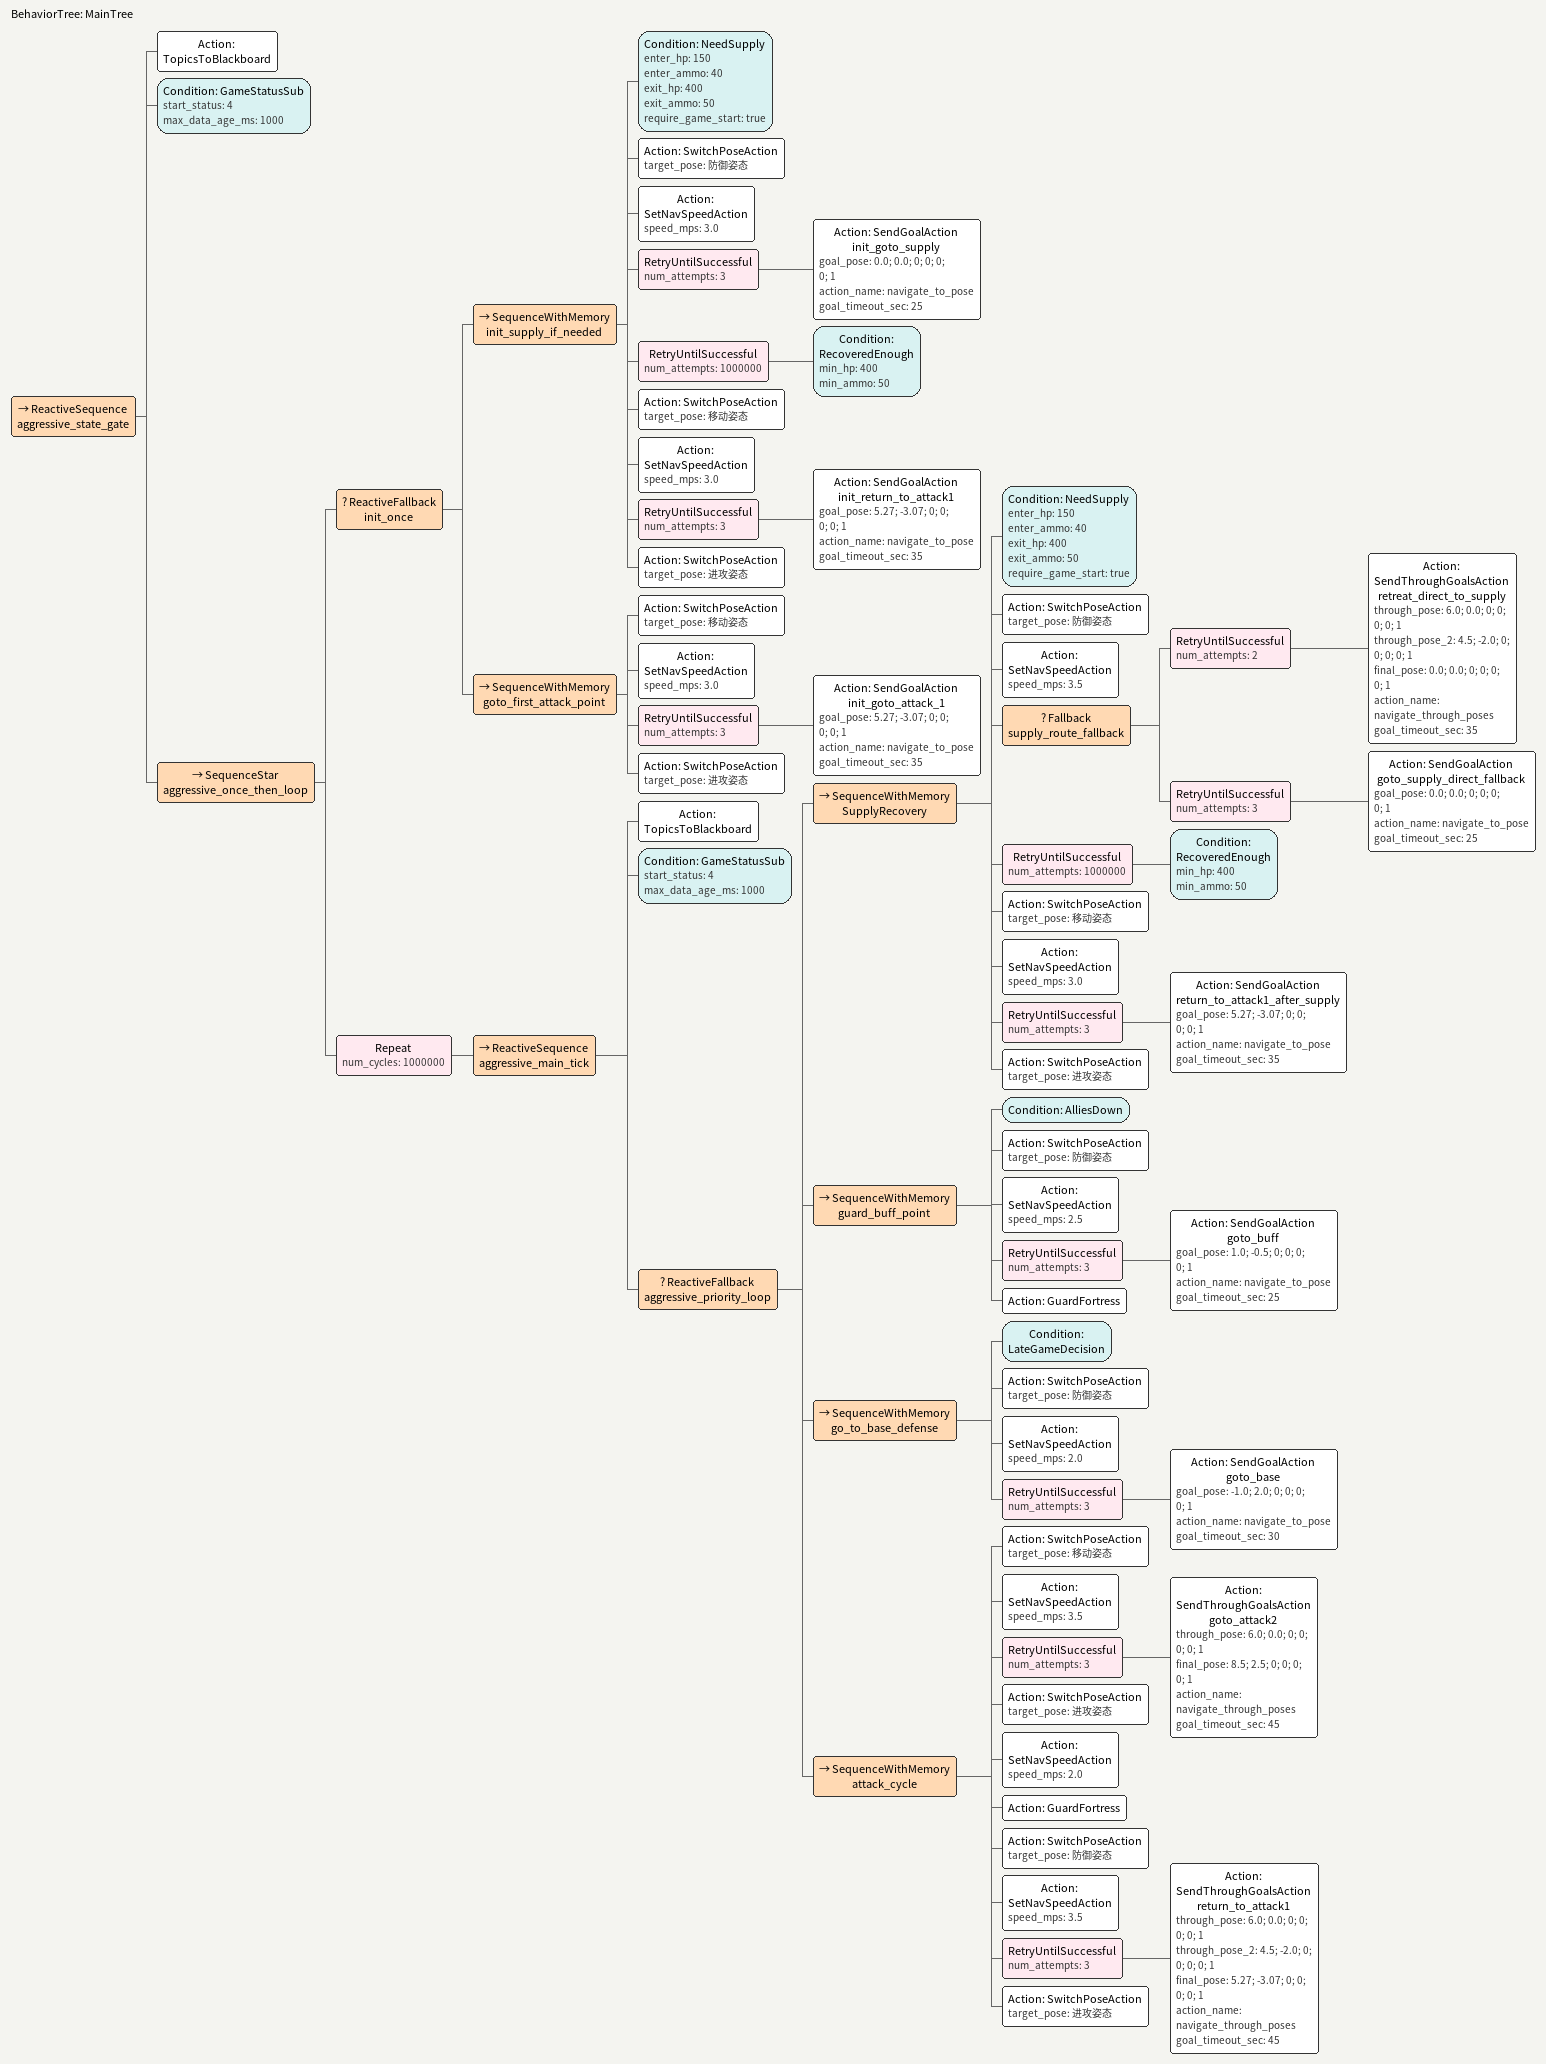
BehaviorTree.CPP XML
<?xml version="1.0" encoding="UTF-8"?>

<root main_tree_to_execute="MainTree">
  <BehaviorTree ID="MainTree">
    <ReactiveSequence name="aggressive_state_gate">
      <Action ID="TopicsToBlackboard"/>
      <Condition ID="GameStatusSub" start_status="4" max_data_age_ms="1000"/>

      <SequenceStar name="aggressive_once_then_loop">
        <ReactiveFallback name="init_once">
          <SequenceWithMemory name="init_supply_if_needed">
            <Condition ID="NeedSupply"
                       enter_hp="150" enter_ammo="40"
                       exit_hp="400" exit_ammo="50"
                       require_game_start="true"/>
            <Action ID="SwitchPoseAction" target_pose="防御姿态"/>
            <Action ID="SetNavSpeedAction" speed_mps="3.0"/>
            <RetryUntilSuccessful num_attempts="3">
              <Action ID="SendGoalAction" name="init_goto_supply"
                     goal_pose="0.0; 0.0; 0; 0; 0; 0; 1"
                     action_name="navigate_to_pose"
                     goal_timeout_sec="25"/>
            </RetryUntilSuccessful>
            <RetryUntilSuccessful num_attempts="1000000">
              <Condition ID="RecoveredEnough" min_hp="400" min_ammo="50"/>
            </RetryUntilSuccessful>
            <Action ID="SwitchPoseAction" target_pose="移动姿态"/>
            <Action ID="SetNavSpeedAction" speed_mps="3.0"/>
            <RetryUntilSuccessful num_attempts="3">
              <Action ID="SendGoalAction" name="init_return_to_attack1"
                     goal_pose="5.27; -3.07; 0; 0; 0; 0; 1"
                     action_name="navigate_to_pose"
                     goal_timeout_sec="35"/>
            </RetryUntilSuccessful>
            <Action ID="SwitchPoseAction" target_pose="进攻姿态"/>
          </SequenceWithMemory>

          <SequenceWithMemory name="goto_first_attack_point">
            <Action ID="SwitchPoseAction" target_pose="移动姿态"/>
            <Action ID="SetNavSpeedAction" speed_mps="3.0"/>
            <RetryUntilSuccessful num_attempts="3">
              <Action ID="SendGoalAction" name="init_goto_attack_1"
                     goal_pose="5.27; -3.07; 0; 0; 0; 0; 1"
                     action_name="navigate_to_pose"
                     goal_timeout_sec="35"/>
            </RetryUntilSuccessful>
            <Action ID="SwitchPoseAction" target_pose="进攻姿态"/>
          </SequenceWithMemory>
        </ReactiveFallback>

        <Repeat num_cycles="1000000">
          <ReactiveSequence name="aggressive_main_tick">
            <Action ID="TopicsToBlackboard"/>
            <Condition ID="GameStatusSub" start_status="4" max_data_age_ms="1000"/>

            <ReactiveFallback name="aggressive_priority_loop">
              <SequenceWithMemory name="SupplyRecovery">
                <Condition ID="NeedSupply"
                           enter_hp="150" enter_ammo="40"
                           exit_hp="400" exit_ammo="50"
                           require_game_start="true"/>
                <Action ID="SwitchPoseAction" target_pose="防御姿态"/>
                <Action ID="SetNavSpeedAction" speed_mps="3.5"/>
                <Fallback name="supply_route_fallback">
                  <RetryUntilSuccessful num_attempts="2">
                    <Action ID="SendThroughGoalsAction" name="retreat_direct_to_supply"
                           through_pose="6.0; 0.0; 0; 0; 0; 0; 1"
                           through_pose_2="4.5; -2.0; 0; 0; 0; 0; 1"
                           final_pose="0.0; 0.0; 0; 0; 0; 0; 1"
                           action_name="navigate_through_poses"
                           goal_timeout_sec="35"/>
                  </RetryUntilSuccessful>
                  <RetryUntilSuccessful num_attempts="3">
                    <Action ID="SendGoalAction" name="goto_supply_direct_fallback"
                           goal_pose="0.0; 0.0; 0; 0; 0; 0; 1"
                           action_name="navigate_to_pose"
                           goal_timeout_sec="25"/>
                  </RetryUntilSuccessful>
                </Fallback>
                <RetryUntilSuccessful num_attempts="1000000">
                  <Condition ID="RecoveredEnough" min_hp="400" min_ammo="50"/>
                </RetryUntilSuccessful>
                <Action ID="SwitchPoseAction" target_pose="移动姿态"/>
                <Action ID="SetNavSpeedAction" speed_mps="3.0"/>
                <RetryUntilSuccessful num_attempts="3">
                  <Action ID="SendGoalAction" name="return_to_attack1_after_supply"
                         goal_pose="5.27; -3.07; 0; 0; 0; 0; 1"
                         action_name="navigate_to_pose"
                         goal_timeout_sec="35"/>
                </RetryUntilSuccessful>
                <Action ID="SwitchPoseAction" target_pose="进攻姿态"/>
              </SequenceWithMemory>

              <SequenceWithMemory name="guard_buff_point">
                <Condition ID="AlliesDown"/>
                <Action ID="SwitchPoseAction" target_pose="防御姿态"/>
                <Action ID="SetNavSpeedAction" speed_mps="2.5"/>
                <RetryUntilSuccessful num_attempts="3">
                  <Action ID="SendGoalAction" name="goto_buff"
                         goal_pose="1.0; -0.5; 0; 0; 0; 0; 1"
                         action_name="navigate_to_pose"
                         goal_timeout_sec="25"/>
                </RetryUntilSuccessful>
                <Action ID="GuardFortress"/>
              </SequenceWithMemory>

              <SequenceWithMemory name="go_to_base_defense">
                <Condition ID="LateGameDecision"/>
                <Action ID="SwitchPoseAction" target_pose="防御姿态"/>
                <Action ID="SetNavSpeedAction" speed_mps="2.0"/>
                <RetryUntilSuccessful num_attempts="3">
                  <Action ID="SendGoalAction" name="goto_base"
                         goal_pose="-1.0; 2.0; 0; 0; 0; 0; 1"
                         action_name="navigate_to_pose"
                         goal_timeout_sec="30"/>
                </RetryUntilSuccessful>
              </SequenceWithMemory>

              <SequenceWithMemory name="attack_cycle">
                <Action ID="SwitchPoseAction" target_pose="移动姿态"/>
                <Action ID="SetNavSpeedAction" speed_mps="3.5"/>
                <RetryUntilSuccessful num_attempts="3">
                  <Action ID="SendThroughGoalsAction" name="goto_attack2"
                         through_pose="6.0; 0.0; 0; 0; 0; 0; 1"
                         final_pose="8.5; 2.5; 0; 0; 0; 0; 1"
                         action_name="navigate_through_poses"
                         goal_timeout_sec="45"/>
                </RetryUntilSuccessful>
                <Action ID="SwitchPoseAction" target_pose="进攻姿态"/>
                <Action ID="SetNavSpeedAction" speed_mps="2.0"/>
                <Action ID="GuardFortress"/>
                <Action ID="SwitchPoseAction" target_pose="防御姿态"/>
                <Action ID="SetNavSpeedAction" speed_mps="3.5"/>
                <RetryUntilSuccessful num_attempts="3">
                  <Action ID="SendThroughGoalsAction" name="return_to_attack1"
                         through_pose="6.0; 0.0; 0; 0; 0; 0; 1"
                         through_pose_2="4.5; -2.0; 0; 0; 0; 0; 1"
                         final_pose="5.27; -3.07; 0; 0; 0; 0; 1"
                         action_name="navigate_through_poses"
                         goal_timeout_sec="45"/>
                </RetryUntilSuccessful>
                <Action ID="SwitchPoseAction" target_pose="进攻姿态"/>
              </SequenceWithMemory>
            </ReactiveFallback>
          </ReactiveSequence>
        </Repeat>
      </SequenceStar>
    </ReactiveSequence>
  </BehaviorTree>
</root>
